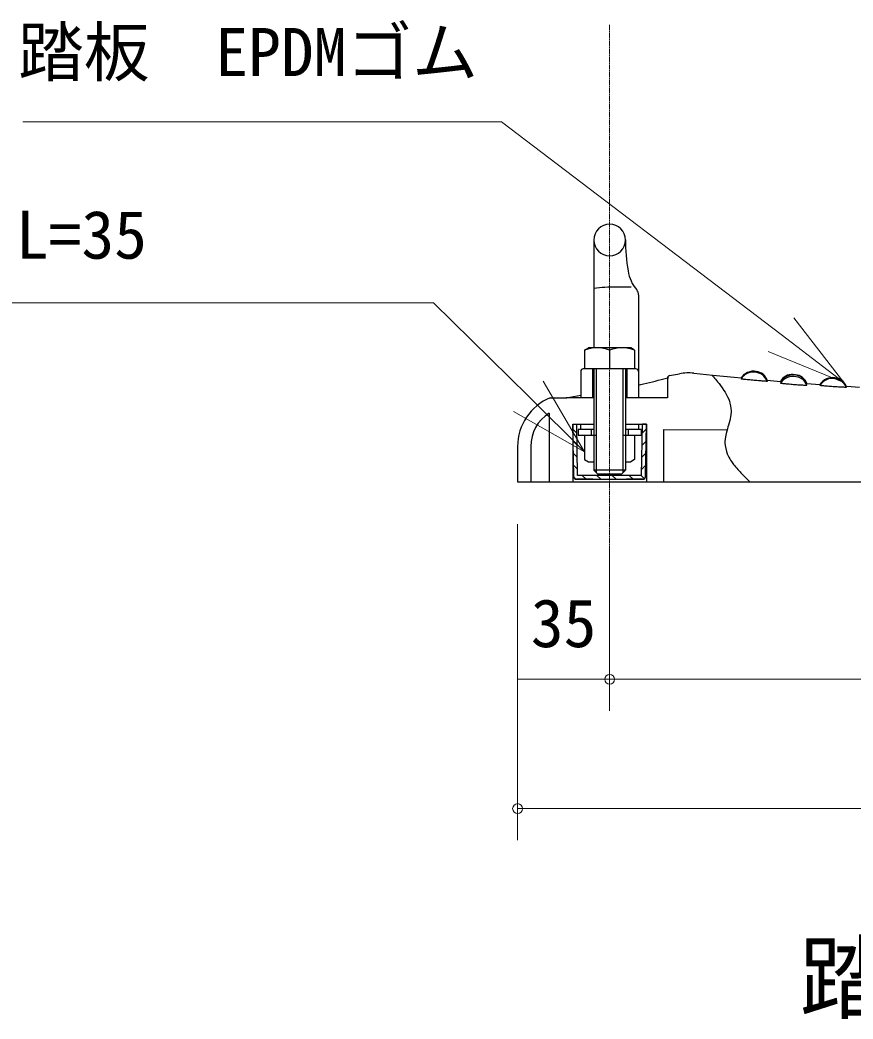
# Model space of a CAD drawing. Units: millimetres on the paper, enlarged 50 times, with parts at other scales. Extents: x 750 to 20250, y 750 to 14100.
# Drawn here: x 11108 to 12692, y 6744 to 8643 of the extents above; entities that cross this region are included whole.
import ezdxf
from ezdxf.enums import TextEntityAlignment as Align

# ---------------------------------------------------------------- set-up
doc = ezdxf.new("R2010")
doc.units = ezdxf.units.MM
doc.header["$LTSCALE"] = 50
doc.linetypes.add('USER3', pattern=[0.3, 0.2, -0.025, 0.05, -0.025])
for name, color, linetype, lineweight in [('D-BMK\u3000構造物基準線(中心線等)', 2, 'USER3', 13), ('D-STR-DIM\u3000寸法線、寸法値', 7, 'Continuous', 13), ('D-STR-HTXT\u3000旗上げ', 7, 'Continuous', 13), ('D-STR-TXT\u3000文字列', 7, 'Continuous', 13), ('D-STR\u3000構造物外形線', 1, 'Continuous', 25)]:
    doc.layers.add(name, color=color, linetype=linetype, lineweight=lineweight)
doc.styles.add('ＭＳ ゴシック', font='')
doc.styles.get('ＭＳ ゴシック').set_extended_font_data('MS Gothic')

msp = doc.modelspace()

# ---------------------------------------------------------------- linework, layer by layer
at = {"layer": 'D-BMK\u3000構造物基準線(中心線等)'}
msp.add_line((12229.39, 8633.88), (12229.39, 7639.56), dxfattribs=at)
at = {"layer": 'D-STR-DIM\u3000寸法線、寸法値'}
for p, q in [((12054.39, 7684.9), (12054.39, 7083.74)), ((12054.39, 7684.9), (12054.39, 7329.63)), ((12229.39, 7642.97), (12229.39, 7329.63)), ((12229.39, 7642.97), (12229.39, 7329.63)), ((12054.39, 7389.63), (12229.39, 7389.63)), ((12229.39, 7389.63), (14129.39, 7389.63)), ((12054.39, 7143.74), (14304.39, 7143.74))]:
    msp.add_line(p, q, dxfattribs=at)
at = {"layer": 'D-STR-DIM\u3000寸法線、寸法値', "lineweight": 0}
for centre, start, end in [((12229.39, 7389.63), 0, 180), ((12229.39, 7389.63), 180, 0), ((12054.39, 7143.74), 0, 180), ((12054.39, 7143.74), 180, 0)]:
    msp.add_arc(centre, 9.38, start, end, dxfattribs=at)
at = {"layer": 'D-STR-HTXT\u3000旗上げ'}
for p, q in [((12579.8, 8077), (12674.89, 7954.23)), ((12674.89, 7954.23), (12555.48, 8045.01)), ((12674.89, 7954.23), (12531.16, 8013.01)), ((12103.26, 7956.31), (12181.89, 7822.4)), ((12181.89, 7822.4), (12075.05, 7927.69)), ((12181.89, 7822.4), (12046.84, 7899.06))]:
    msp.add_line(p, q, dxfattribs=at)
for points in [[(12555.48, 8045.01), (12023.5, 8449.44), (11113.54, 8449.44)], [(12075.05, 7927.69), (11894.7, 8105.4), (10173.03, 8105.4)]]:
    msp.add_lwpolyline(points, dxfattribs=at)
at = {"layer": 'D-STR\u3000構造物外形線'}
for p, q in [((12199.39, 8224.92), (12199.39, 8019.9)), ((12270.58, 8135.39), (12241.89, 8135.39)), ((12284.39, 8120.35), (12284.39, 7924.9)), ((12181.89, 8015.66), (12189.24, 8019.9)), ((12269.54, 8019.9), (12189.24, 8019.9)), ((12276.89, 8015.66), (12269.54, 8019.9)), ((12181.89, 8015.66), (12181.89, 7979.9)), ((12229.39, 8015.66), (12229.39, 7979.9)), ((12276.89, 8015.66), (12276.89, 7979.9)), ((12199.39, 7979.9), (12179.39, 7979.9)), ((12276.89, 7979.9), (12181.89, 7979.9)), ((12196.89, 7979.9), (12196.89, 7924.9)), ((12199.39, 7979.9), (12199.39, 7822.4)), ((12279.39, 7979.9), (12199.39, 7979.9)), ((12204.12, 7979.9), (12204.12, 7817.67)), ((12254.65, 7979.9), (12254.65, 7822.4)), ((12259.39, 7979.9), (12259.39, 7787.4)), ((12261.89, 7979.9), (12261.89, 7924.9)), ((12174.39, 7974.9), (12174.39, 7924.9)), ((12339.45, 7962.22), (12339.45, 7924.9)), ((12343.52, 7967.3), (12362.38, 7970.62)), ((12389.76, 7971.64), (12425.68, 7968.04)), ((12425.68, 7968.04), (12466.32, 7964.06)), ((12466.32, 7964.06), (12479.53, 7962.82)), ((12479.39, 7962.59), (12479.4, 7962.59)), ((12479.53, 7960.72), (12479.39, 7960.78)), ((12479.39, 7960.78), (12479.4, 7960.78)), ((12479.53, 7962.82), (12479.57, 7962.9)), ((12479.97, 7960.62), (12479.53, 7960.72)), ((12479.57, 7962.9), (12479.66, 7963.04)), ((12480.76, 7960.5), (12479.97, 7960.62)), ((12481.81, 7960.35), (12480.76, 7960.5)), ((12483.13, 7960.18), (12481.81, 7960.35)), ((12484.81, 7959.97), (12483.13, 7960.18)), ((12486.65, 7959.76), (12484.81, 7959.97)), ((12488.72, 7959.53), (12486.65, 7959.76)), ((12582.79, 7968.72), (12578.37, 7969.07)), ((12582.79, 7968.72), (12578.38, 7969.07)), ((12284.39, 7949.14), (12288.52, 7949.87)), ((12491.09, 7959.27), (12488.72, 7959.53)), ((12492.28, 7959.15), (12491.09, 7959.27)), ((12493.52, 7959.02), (12492.28, 7959.15)), ((12496.08, 7958.76), (12493.52, 7959.02)), ((12498.88, 7958.49), (12496.08, 7958.76)), ((12500.23, 7958.36), (12498.88, 7958.49)), ((12501.62, 7958.22), (12500.23, 7958.36)), ((12504.39, 7957.97), (12501.62, 7958.22)), ((12507.02, 7957.73), (12504.39, 7957.97)), ((12509.6, 7957.5), (12507.02, 7957.73)), ((12512.39, 7957.26), (12509.6, 7957.5)), ((12514.95, 7957.05), (12512.39, 7957.26)), ((12517.38, 7956.86), (12514.95, 7957.05)), ((12519.75, 7956.68), (12517.38, 7956.86)), ((12521.83, 7956.53), (12519.75, 7956.68)), ((12523.69, 7956.4), (12521.83, 7956.53)), ((12525.4, 7956.3), (12523.69, 7956.4)), ((12526.76, 7956.22), (12525.4, 7956.3)), ((12527.85, 7956.17), (12526.76, 7956.22)), ((12528.69, 7956.15), (12527.85, 7956.17)), ((12528.68, 7958.03), (12528.67, 7958.03)), ((12529.19, 7958), (12528.68, 7958.03)), ((12529.19, 7956.16), (12528.69, 7956.15)), ((12529.39, 7958), (12529.19, 7958)), ((12529.39, 7956.19), (12529.19, 7956.16)), ((12529.29, 7958.27), (12548.2, 7956.6)), ((12529.36, 7956.2), (12529.39, 7956.19)), ((12529.37, 7958.01), (12529.39, 7958)), ((12548.2, 7956.6), (12554.41, 7956.1)), ((12554.39, 7952.47), (12554.4, 7952.48)), ((12554.53, 7952.39), (12554.39, 7952.47)), ((12554.42, 7956.08), (12554.41, 7956.08)), ((12554.62, 7956.06), (12554.42, 7956.08)), ((12554.97, 7952.29), (12554.53, 7952.39)), ((12554.88, 7956.04), (12554.62, 7956.06)), ((12555.74, 7952.16), (12554.97, 7952.29)), ((12556.8, 7952), (12555.74, 7952.16)), ((12558.14, 7951.83), (12556.8, 7952)), ((12559.76, 7951.64), (12558.14, 7951.83)), ((12561.64, 7951.43), (12559.76, 7951.64)), ((12563.73, 7951.21), (12561.64, 7951.43)), ((12566.02, 7950.98), (12563.73, 7951.21)), ((12568.49, 7950.74), (12566.02, 7950.98)), ((12571.09, 7950.5), (12568.49, 7950.74)), ((12573.79, 7950.26), (12571.09, 7950.5)), ((12576.58, 7950.03), (12573.79, 7950.26)), ((12579.39, 7949.8), (12576.58, 7950.03)), ((12582, 7949.6), (12579.39, 7949.8)), ((12584.59, 7949.4), (12582, 7949.6)), ((12587.29, 7949.21), (12584.59, 7949.4)), ((12589.9, 7949.03), (12587.29, 7949.21)), ((12592.37, 7948.87), (12589.9, 7949.03)), ((12594.67, 7948.74), (12592.37, 7948.87)), ((12596.79, 7948.62), (12594.67, 7948.74)), ((12598.69, 7948.53), (12596.79, 7948.62)), ((12600.34, 7948.46), (12598.69, 7948.53)), ((12601.74, 7948.41), (12600.34, 7948.46)), ((12602.85, 7948.39), (12601.74, 7948.41)), ((12603.67, 7948.4), (12602.85, 7948.39)), ((12603.68, 7951.18), (12603.25, 7951.19)), ((12604.18, 7948.42), (12603.67, 7948.4)), ((12604.19, 7951.17), (12603.68, 7951.18)), ((12604.27, 7952.11), (12604.03, 7952.12)), ((12604.39, 7948.48), (12604.18, 7948.42)), ((12604.39, 7951.19), (12604.19, 7951.17)), ((12604.39, 7952.1), (12604.27, 7952.11)), ((12604.36, 7948.49), (12604.39, 7948.48)), ((12604.37, 7951.2), (12604.39, 7951.19)), ((12604.38, 7952.13), (12629.52, 7950.24)), ((12604.38, 7952.1), (12604.39, 7952.1)), ((12629.53, 7948.16), (12629.39, 7948.22)), ((12629.39, 7948.22), (12629.4, 7948.22)), ((12629.98, 7948.07), (12629.53, 7948.16)), ((12630.74, 7947.97), (12629.98, 7948.07)), ((12631.81, 7947.84), (12630.74, 7947.97)), ((12633.16, 7947.7), (12631.81, 7947.84)), ((12634.78, 7947.54), (12633.16, 7947.7)), ((12636.65, 7947.36), (12634.78, 7947.54)), ((12638.74, 7947.18), (12636.65, 7947.36)), ((12641.03, 7946.98), (12638.74, 7947.18)), ((12643.5, 7946.78), (12641.03, 7946.98)), ((12646.09, 7946.58), (12643.5, 7946.78)), ((12648.8, 7946.38), (12646.09, 7946.58)), ((12651.58, 7946.17), (12648.8, 7946.38)), ((12654.39, 7945.98), (12651.58, 7946.17)), ((12657.01, 7945.8), (12654.39, 7945.98)), ((12659.6, 7945.63), (12657.01, 7945.8)), ((12662.3, 7945.46), (12659.6, 7945.63)), ((12664.91, 7945.31), (12662.3, 7945.46)), ((12667.38, 7945.16), (12664.91, 7945.31)), ((12669.69, 7945.04), (12667.38, 7945.16)), ((12671.81, 7944.94), (12669.69, 7945.04)), ((12673.71, 7944.85), (12671.81, 7944.94)), ((12675.36, 7944.78), (12673.71, 7944.85)), ((12676.75, 7944.74), (12675.36, 7944.78)), ((12677.86, 7944.71), (12676.75, 7944.74)), ((12678.68, 7944.71), (12677.86, 7944.71)), ((12678.68, 7946.58), (12678.63, 7946.59)), ((12679.19, 7946.57), (12678.68, 7946.58)), ((12679.19, 7944.73), (12678.68, 7944.71)), ((12679.39, 7946.57), (12679.19, 7946.57)), ((12679.39, 7944.76), (12679.19, 7944.73)), ((12679.3, 7946.81), (12680.26, 7946.74)), ((12679.36, 7944.78), (12679.39, 7944.76)), ((12679.37, 7946.58), (12679.39, 7946.57)), ((12680.26, 7946.74), (12704.41, 7945.23)), ((12116.41, 7924.9), (12129.52, 7924.9)), ((12129.52, 7924.9), (12137.32, 7924.9)), ((12137.32, 7924.9), (12147.92, 7924.9)), ((12146.91, 7924.9), (12174.39, 7929.75)), ((12199.39, 7924.9), (12147, 7924.9)), ((12339.45, 7924.9), (12259.39, 7924.9)), ((12114.39, 7895.85), (12114.39, 7764.9)), ((12159.39, 7874.9), (12199.39, 7874.9)), ((12159.39, 7874.9), (12199.39, 7874.9)), ((12159.39, 7874.9), (12159.39, 7764.9)), ((12161.14, 7774.81), (12159.39, 7874.9)), ((12159.39, 7874.9), (12166.89, 7874.9)), ((12167.19, 7857.59), (12159.56, 7865.23)), ((12168.59, 7777.4), (12166.89, 7874.9)), ((12194.39, 7864.9), (12169.39, 7864.9)), ((12169.39, 7864.9), (12169.39, 7853.4)), ((12174.39, 7864.9), (12174.39, 7874.9)), ((12174.39, 7874.9), (12199.39, 7874.9)), ((12199.39, 7864.9), (12174.39, 7864.9)), ((12194.39, 7864.9), (12194.39, 7853.4)), ((12259.39, 7874.9), (12299.39, 7874.9)), ((12259.39, 7874.9), (12299.39, 7874.9)), ((12259.39, 7874.9), (12284.39, 7874.9)), ((12284.39, 7864.9), (12259.39, 7864.9)), ((12264.39, 7864.9), (12264.39, 7853.4)), ((12289.39, 7864.9), (12264.39, 7864.9)), ((12284.39, 7874.9), (12284.39, 7864.9)), ((12289.39, 7864.9), (12289.39, 7853.4)), ((12290.19, 7777.4), (12291.89, 7874.9)), ((12291.59, 7857.59), (12299.22, 7865.23)), ((12299.39, 7874.9), (12291.89, 7874.9)), ((12297.64, 7774.81), (12299.39, 7874.9)), ((12299.39, 7874.9), (12299.39, 7764.9)), ((12331.89, 7864.9), (12331.89, 7764.9)), ((12331.89, 7864.9), (12452.93, 7863.73)), ((12194.39, 7853.4), (12169.39, 7853.4)), ((12204.12, 7853.4), (12181.89, 7853.4)), ((12181.89, 7853.4), (12181.89, 7807.64)), ((12199.39, 7853.4), (12199.39, 7787.4)), ((12204.12, 7853.4), (12204.12, 7782.67)), ((12254.65, 7853.4), (12254.65, 7782.67)), ((12276.89, 7853.4), (12254.65, 7853.4)), ((12259.39, 7853.4), (12259.39, 7803.4)), ((12289.39, 7853.4), (12264.39, 7853.4)), ((12276.89, 7853.4), (12276.89, 7807.64)), ((12054.39, 7832.41), (12054.39, 7828.08)), ((12054.39, 7828.08), (12054.39, 7764.9)), ((12079.39, 7832.41), (12079.39, 7764.9)), ((12167.59, 7834.74), (12159.96, 7842.38)), ((12291.19, 7834.74), (12298.82, 7842.38)), ((12167.99, 7811.89), (12160.36, 7819.53)), ((12290.79, 7811.89), (12298.42, 7819.53)), ((12168.39, 7789.04), (12160.76, 7796.68)), ((12181.89, 7807.64), (12189.24, 7803.4)), ((12189.24, 7803.4), (12199.39, 7803.4)), ((12259.39, 7803.4), (12269.54, 7803.4)), ((12276.89, 7807.64), (12269.54, 7803.4)), ((12290.39, 7789.04), (12298.02, 7796.68)), ((12164.93, 7770.05), (12161.28, 7773.7)), ((12166.14, 7769.9), (12292.64, 7769.9)), ((12197.35, 7769.9), (12166.14, 7769.9)), ((12194.39, 7777.4), (12168.59, 7777.4)), ((12184.49, 7769.9), (12176.99, 7777.4)), ((12290.19, 7777.38), (12194.39, 7777.4)), ((12197.35, 7769.9), (12261.43, 7769.9)), ((12199.39, 7787.4), (12206.89, 7779.9)), ((12259.39, 7787.4), (12199.39, 7787.4)), ((12212.69, 7769.9), (12205.19, 7777.4)), ((12251.89, 7779.9), (12206.89, 7779.9)), ((12242.05, 7769.9), (12234.55, 7777.4)), ((12259.39, 7787.4), (12251.89, 7779.9)), ((12292.64, 7769.9), (12261.43, 7769.9)), ((12274.29, 7769.9), (12266.79, 7777.4)), ((12296.34, 7770.3), (12289.24, 7777.4)), ((12293.85, 7770.05), (12297.5, 7773.7)), ((12054.39, 7764.9), (12154.39, 7764.9)), ((12154.39, 7764.9), (14204.39, 7764.9))]:
    msp.add_line(p, q, dxfattribs=at)
for centre, radius, start, end in [((12229.39, 8224.9), 30, 0, 180), ((12229.39, 8224.9), 30, 180, 0), ((12659.37, 8229.45), 400, 180.60618, 189.08988), ((12338.45, 8178.06), 75, 189.05455, 219.88033), ((12241.89, 7803.67), 331.72, 90, 97.36088), ((12269.39, 8120.35), 15, 0, 39.88034), ((12205.64, 7951.3), 68.6, 69.74384, 110.25616), ((12253.14, 7951.3), 68.6, 69.74384, 110.25616), ((12179.39, 7974.9), 5, 90, 180), ((12279.39, 7974.9), 5, 0, 90), ((11805.12, 9959.67), 2067.11, 283.52418, 284.78701), ((12310.9, 8074.3), 115.35, 280.90048, 285.75212), ((12344.39, 7962.37), 5, 100.01287, 178.27465), ((12379.75, 7872.14), 100, 84.2541, 99.99986), ((12502.57, 7948.1), 27.32, 77.99786, 147.98686), ((12503.21, 7945.56), 28.25, 22.12922, 147.4168), ((12481.3, 7972.55), 10.14, 259.20127, 265.04949), ((12505.72, 7949.96), 25, 18.79451, 84.18797), ((12576.36, 7944.15), 25, 85.38493, 151.47453), ((12577.81, 7940.96), 27.39, 78.09358, 148.71829), ((12578.1, 7937.76), 27.89, 76.80881, 148.1716), ((12580.81, 7943.79), 25, 19.40719, 85.43768), ((12580.8, 7942.9), 25, 19.40277, 83.89709), ((12580.79, 7940.18), 25.01, 19.41765, 81.55813), ((12652.83, 7936.03), 27.3, 79.5347, 149.17134), ((12653.04, 7933.96), 27.61, 78.41422, 148.90425), ((12655.91, 7937.93), 25.01, 20.23021, 85.6901), ((12655.92, 7936.15), 24.99, 20.18915, 83.87039), ((12556.81, 7965.79), 10.88, 257.15143, 265.34279), ((12631.05, 7959.91), 10.02, 260.51968, 266.23593), ((12154.39, 7832.41), 100, 112.32144, 180), ((12154.39, 7832.41), 75, 122.23095, 180), ((12166.14, 7774.9), 5, 181, 270), ((12292.64, 7774.9), 5, 270, 359)]:
    msp.add_arc(centre, radius, start, end, dxfattribs=at)
msp.add_open_spline([(12424.09, 7968.04), (12426.88, 7964.91), (12434.89, 7955.19), (12437.45, 7951.86), (12439.9, 7948.66), (12447.04, 7938.87), (12449.11, 7935.4), (12451.04, 7932.15), (12456.2, 7921.99), (12457.38, 7918.4), (12458.51, 7914.95), (12460.42, 7904.19), (12460.56, 7900.57), (12460.68, 7897.47), (12459.29, 7888.2), (12458.7, 7885.15), (12458.09, 7881.95), (12455.38, 7872.55), (12454.55, 7869.4), (12453.72, 7866.26), (12451.01, 7856.9), (12450.4, 7853.71), (12449.81, 7850.7), (12448.35, 7841.55), (12448.56, 7838.49), (12448.83, 7834.44), (12451.29, 7822.4), (12452.78, 7818.61), (12454.36, 7814.6), (12461.18, 7803.5), (12463.71, 7800), (12466.46, 7796.19), (12475.89, 7785.66), (12479.11, 7782.24), (12482.5, 7778.64), (12493.09, 7768.23), (12496.75, 7764.9)], degree=3, knots=[0, 0, 0, 0, 1, 1, 1, 2, 2, 2, 3, 3, 3, 4, 4, 4, 5, 5, 5, 6, 6, 6, 7, 7, 7, 8, 8, 8, 9, 9, 9, 10, 10, 10, 11, 11, 11, 12, 12, 12, 12], dxfattribs=at)

# ---------------------------------------------------------------- texts
at = {"layer": 'D-STR-DIM\u3000寸法線、寸法値', "style": 'ＭＳ ゴシック'}
msp.add_text('35', height=91.64, dxfattribs=at).set_placement((12141.89, 7496.52), align=Align.MIDDLE_CENTER)
at = {"layer": 'D-STR-HTXT\u3000旗上げ', "style": 'ＭＳ ゴシック'}
for s, p in [('踏板\u3000EPDMゴム', (11104.49, 8509.06)), ('取付ボルト M12 L=35', (10163.51, 8161.84))]:
    msp.add_text(s, height=91.64, dxfattribs=at).set_placement(p, align=Align.BOTTOM_LEFT)
at = {"layer": 'D-STR-TXT\u3000文字列', "style": 'ＭＳ ゴシック'}
msp.add_text('踏板詳細図 1:10', height=128.3, dxfattribs=at).set_placement((12590.32, 6719.31), align=Align.BOTTOM_LEFT)

doc.saveas('drawing.dxf')
